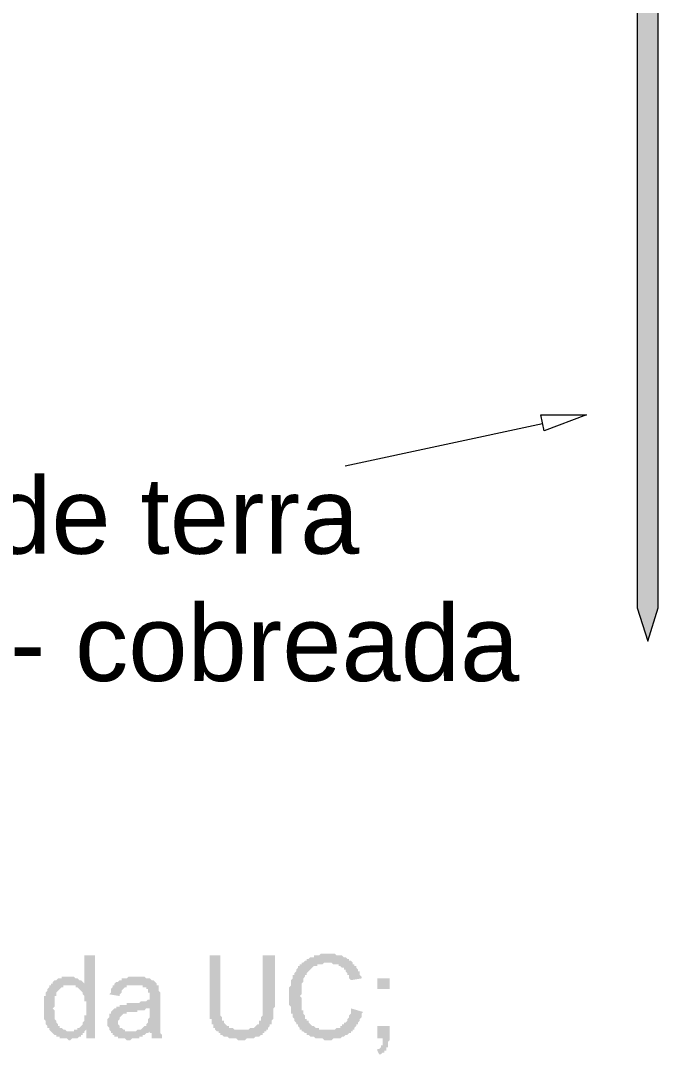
# Model space of a CAD drawing. Header units: millimetres. Extents: x 3949 to 6216, y -1987 to -943.
# Drawn here: x 5075.41 to 5093.06, y -1674.8 to -1646.22 of the extents above; entities that cross this region are included whole.
import ezdxf

# ---------------------------------------------------------------- set-up
doc = ezdxf.new("R2010")
doc.units = ezdxf.units.MM
doc.layers.add('PADRÃO DE ENTRADA', color=7, linetype='Continuous', lineweight=0)
doc.styles.add('ARIAL', font='arial.ttf')

msp = doc.modelspace()

# ---------------------------------------------------------------- hatches: boundary and pattern name
at = {"layer": 'PADRÃO DE ENTRADA', "transparency": 33554559}
h = msp.add_hatch(color=7, dxfattribs=at)
h.paths.add_polyline_path([(5077.226, -1674.364), (5077.226, -1674.12), (5077.177, -1674.169), (5077.177, -1674.218), (5077.177, -1674.218), (5077.128, -1674.218), (5077.128, -1674.266), (5077.079, -1674.266), (5077.079, -1674.315), (5077.03, -1674.315), (5077.03, -1674.315), (5076.981, -1674.364), (5076.981, -1674.364), (5076.933, -1674.364), (5076.884, -1674.364), (5076.884, -1674.364), (5076.835, -1674.364), (5076.835, -1674.364), (5076.786, -1674.413), (5076.737, -1674.413), (5076.737, -1674.413), (5076.689, -1674.364), (5076.64, -1674.364), (5076.64, -1674.364), (5076.591, -1674.364), (5076.542, -1674.364), (5076.542, -1674.364), (5076.493, -1674.364), (5076.493, -1674.315), (5076.444, -1674.315), (5076.396, -1674.315), (5076.396, -1674.266), (5076.396, -1674.266), (5076.347, -1674.266), (5076.347, -1674.266), (5076.298, -1674.218), (5076.298, -1674.218), (5076.249, -1674.169), (5076.249, -1674.169), (5076.2, -1674.12), (5076.2, -1674.12), (5076.2, -1674.071), (5076.152, -1674.071), (5076.152, -1674.022), (5076.152, -1674.022), (5076.103, -1673.974), (5076.103, -1673.925), (5076.103, -1673.925), (5076.103, -1673.876), (5076.103, -1673.876), (5076.054, -1673.827), (5076.054, -1673.827), (5076.054, -1673.778), (5076.054, -1673.729), (5076.054, -1673.729), (5076.054, -1673.681), (5076.054, -1673.632), (5076.054, -1673.632), (5076.054, -1673.583), (5076.054, -1673.534), (5076.054, -1673.534), (5076.054, -1673.485), (5076.054, -1673.437), (5076.054, -1673.437), (5076.054, -1673.388), (5076.054, -1673.339), (5076.054, -1673.339), (5076.054, -1673.29), (5076.054, -1673.241), (5076.054, -1673.241), (5076.054, -1673.192), (5076.103, -1673.192), (5076.103, -1673.144), (5076.103, -1673.095), (5076.103, -1673.095), (5076.103, -1673.095), (5076.152, -1673.046), (5076.152, -1672.997), (5076.152, -1672.997), (5076.2, -1672.948), (5076.2, -1672.948), (5076.2, -1672.9), (5076.249, -1672.9), (5076.249, -1672.851), (5076.298, -1672.851), (5076.298, -1672.802), (5076.298, -1672.802), (5076.347, -1672.753), (5076.347, -1672.753), (5076.396, -1672.753), (5076.396, -1672.753), (5076.444, -1672.704), (5076.493, -1672.704), (5076.493, -1672.704), (5076.542, -1672.704), (5076.542, -1672.655), (5076.591, -1672.655), (5076.64, -1672.655), (5076.64, -1672.655), (5076.689, -1672.655), (5076.737, -1672.655), (5076.737, -1672.655), (5076.786, -1672.655), (5076.786, -1672.655), (5076.835, -1672.655), (5076.884, -1672.655), (5076.884, -1672.655), (5076.933, -1672.704), (5076.933, -1672.704), (5076.981, -1672.704), (5076.981, -1672.704), (5077.03, -1672.753), (5077.079, -1672.753), (5077.079, -1672.753), (5077.128, -1672.802), (5077.128, -1672.802), (5077.177, -1672.851), (5077.177, -1672.851), (5077.177, -1672.9), (5077.177, -1672.9), (5077.177, -1672.07), (5077.47, -1672.07), (5077.47, -1674.364)], flags=0)
h.paths.add_polyline_path([(5076.298, -1673.534), (5076.347, -1673.583), (5076.347, -1673.583), (5076.347, -1673.632), (5076.347, -1673.681), (5076.347, -1673.729), (5076.347, -1673.729), (5076.347, -1673.778), (5076.347, -1673.778), (5076.347, -1673.827), (5076.396, -1673.876), (5076.396, -1673.876), (5076.396, -1673.925), (5076.396, -1673.925), (5076.444, -1673.974), (5076.444, -1673.974), (5076.444, -1674.022), (5076.444, -1674.022), (5076.493, -1674.022), (5076.493, -1674.071), (5076.542, -1674.071), (5076.542, -1674.071), (5076.591, -1674.12), (5076.591, -1674.12), (5076.64, -1674.12), (5076.64, -1674.12), (5076.689, -1674.169), (5076.737, -1674.169), (5076.737, -1674.169), (5076.786, -1674.169), (5076.786, -1674.169), (5076.835, -1674.169), (5076.884, -1674.169), (5076.884, -1674.12), (5076.933, -1674.12), (5076.933, -1674.12), (5076.981, -1674.12), (5076.981, -1674.071), (5077.03, -1674.071), (5077.03, -1674.071), (5077.079, -1674.022), (5077.079, -1674.022), (5077.128, -1673.974), (5077.128, -1673.974), (5077.128, -1673.925), (5077.128, -1673.925), (5077.177, -1673.876), (5077.177, -1673.876), (5077.177, -1673.827), (5077.177, -1673.827), (5077.177, -1673.778), (5077.177, -1673.729), (5077.226, -1673.729), (5077.226, -1673.681), (5077.226, -1673.632), (5077.226, -1673.583), (5077.226, -1673.583), (5077.226, -1673.534), (5077.226, -1673.485), (5077.226, -1673.485), (5077.226, -1673.437), (5077.226, -1673.388), (5077.226, -1673.339), (5077.177, -1673.339), (5077.177, -1673.29), (5077.177, -1673.241), (5077.177, -1673.241), (5077.177, -1673.192), (5077.177, -1673.192), (5077.128, -1673.144), (5077.128, -1673.144), (5077.128, -1673.095), (5077.128, -1673.095), (5077.079, -1673.046), (5077.079, -1673.046), (5077.079, -1673.046), (5077.03, -1672.997), (5077.03, -1672.997), (5076.981, -1672.948), (5076.981, -1672.948), (5076.933, -1672.948), (5076.933, -1672.9), (5076.884, -1672.9), (5076.835, -1672.9), (5076.835, -1672.9), (5076.786, -1672.9), (5076.786, -1672.9), (5076.737, -1672.9), (5076.737, -1672.9), (5076.689, -1672.9), (5076.689, -1672.9), (5076.64, -1672.9), (5076.591, -1672.9), (5076.591, -1672.948), (5076.542, -1672.948), (5076.542, -1672.948), (5076.493, -1672.997), (5076.493, -1672.997), (5076.444, -1673.046), (5076.444, -1673.046), (5076.444, -1673.046), (5076.396, -1673.095), (5076.396, -1673.095), (5076.396, -1673.144), (5076.396, -1673.144), (5076.396, -1673.192), (5076.347, -1673.192), (5076.347, -1673.241), (5076.347, -1673.29), (5076.347, -1673.29), (5076.347, -1673.339), (5076.347, -1673.388), (5076.347, -1673.388), (5076.347, -1673.437), (5076.347, -1673.485), (5076.298, -1673.534), (5076.298, -1673.534)], flags=0)
for points in [[(5082.108, -1672.07), (5082.449, -1672.07), (5082.449, -1673.388), (5082.449, -1673.437), (5082.449, -1673.485), (5082.449, -1673.485), (5082.401, -1673.534), (5082.401, -1673.583), (5082.401, -1673.583), (5082.401, -1673.632), (5082.401, -1673.681), (5082.401, -1673.681), (5082.401, -1673.729), (5082.401, -1673.778), (5082.401, -1673.778), (5082.401, -1673.827), (5082.401, -1673.827), (5082.352, -1673.876), (5082.352, -1673.876), (5082.352, -1673.925), (5082.352, -1673.925), (5082.352, -1673.974), (5082.303, -1673.974), (5082.303, -1674.022), (5082.303, -1674.022), (5082.254, -1674.071), (5082.254, -1674.071), (5082.254, -1674.12), (5082.205, -1674.12), (5082.205, -1674.169), (5082.156, -1674.169), (5082.156, -1674.218), (5082.108, -1674.218), (5082.108, -1674.266), (5082.059, -1674.266), (5082.059, -1674.266), (5082.059, -1674.266), (5082.01, -1674.315), (5082.01, -1674.315), (5081.961, -1674.315), (5081.961, -1674.315), (5081.912, -1674.315), (5081.864, -1674.364), (5081.864, -1674.364), (5081.815, -1674.364), (5081.815, -1674.364), (5081.766, -1674.364), (5081.717, -1674.364), (5081.717, -1674.364), (5081.668, -1674.364), (5081.619, -1674.413), (5081.571, -1674.413), (5081.571, -1674.413), (5081.522, -1674.413), (5081.473, -1674.413), (5081.473, -1674.413), (5081.424, -1674.413), (5081.375, -1674.364), (5081.375, -1674.364), (5081.327, -1674.364), (5081.278, -1674.364), (5081.278, -1674.364), (5081.229, -1674.364), (5081.18, -1674.364), (5081.18, -1674.364), (5081.131, -1674.315), (5081.131, -1674.315), (5081.082, -1674.315), (5081.034, -1674.315), (5081.034, -1674.315), (5080.985, -1674.266), (5080.985, -1674.266), (5080.985, -1674.266), (5080.936, -1674.266), (5080.936, -1674.218), (5080.887, -1674.218), (5080.887, -1674.169), (5080.838, -1674.169), (5080.838, -1674.169), (5080.789, -1674.12), (5080.789, -1674.12), (5080.789, -1674.071), (5080.741, -1674.071), (5080.741, -1674.022), (5080.741, -1673.974), (5080.692, -1673.974), (5080.692, -1673.974), (5080.692, -1673.925), (5080.692, -1673.925), (5080.692, -1673.876), (5080.692, -1673.876), (5080.692, -1673.827), (5080.643, -1673.827), (5080.643, -1673.778), (5080.643, -1673.729), (5080.643, -1673.729), (5080.643, -1673.681), (5080.643, -1673.632), (5080.643, -1673.632), (5080.643, -1673.583), (5080.643, -1673.534), (5080.643, -1673.534), (5080.643, -1673.485), (5080.643, -1673.437), (5080.643, -1673.388), (5080.643, -1673.388), (5080.643, -1672.07), (5080.936, -1672.07), (5080.936, -1673.388), (5080.936, -1673.437), (5080.936, -1673.485), (5080.936, -1673.485), (5080.936, -1673.534), (5080.936, -1673.583), (5080.936, -1673.632), (5080.936, -1673.632), (5080.936, -1673.681), (5080.936, -1673.681), (5080.936, -1673.729), (5080.985, -1673.778), (5080.985, -1673.778), (5080.985, -1673.827), (5080.985, -1673.827), (5080.985, -1673.876), (5081.034, -1673.876), (5081.034, -1673.925), (5081.034, -1673.925), (5081.082, -1673.974), (5081.082, -1673.974), (5081.131, -1674.022), (5081.131, -1674.022), (5081.18, -1674.022), (5081.18, -1674.022), (5081.18, -1674.071), (5081.229, -1674.071), (5081.278, -1674.071), (5081.278, -1674.071), (5081.327, -1674.12), (5081.327, -1674.12), (5081.375, -1674.12), (5081.424, -1674.12), (5081.424, -1674.12), (5081.473, -1674.12), (5081.522, -1674.12), (5081.522, -1674.12), (5081.571, -1674.12), (5081.619, -1674.12), (5081.668, -1674.12), (5081.668, -1674.12), (5081.717, -1674.12), (5081.766, -1674.071), (5081.766, -1674.071), (5081.815, -1674.071), (5081.864, -1674.071), (5081.864, -1674.071), (5081.912, -1674.022), (5081.912, -1674.022), (5081.912, -1674.022), (5081.961, -1673.974), (5081.961, -1673.974), (5081.961, -1673.974), (5082.01, -1673.974), (5082.01, -1673.925), (5082.01, -1673.925), (5082.01, -1673.876), (5082.059, -1673.876), (5082.059, -1673.827), (5082.059, -1673.827), (5082.059, -1673.778), (5082.059, -1673.778), (5082.108, -1673.729), (5082.108, -1673.729), (5082.108, -1673.681), (5082.108, -1673.632), (5082.108, -1673.583), (5082.108, -1673.583), (5082.108, -1673.534), (5082.108, -1673.485), (5082.108, -1673.437), (5082.108, -1673.388), (5082.108, -1673.388)], [(5084.549, -1673.534), (5084.89, -1673.632), (5084.842, -1673.681), (5084.842, -1673.681), (5084.842, -1673.729), (5084.842, -1673.778), (5084.842, -1673.778), (5084.793, -1673.827), (5084.793, -1673.827), (5084.793, -1673.876), (5084.744, -1673.925), (5084.744, -1673.925), (5084.744, -1673.974), (5084.695, -1673.974), (5084.695, -1674.022), (5084.695, -1674.022), (5084.646, -1674.071), (5084.646, -1674.071), (5084.646, -1674.12), (5084.597, -1674.12), (5084.597, -1674.169), (5084.549, -1674.169), (5084.549, -1674.169), (5084.549, -1674.218), (5084.5, -1674.218), (5084.5, -1674.218), (5084.451, -1674.266), (5084.451, -1674.266), (5084.402, -1674.266), (5084.353, -1674.315), (5084.353, -1674.315), (5084.305, -1674.315), (5084.305, -1674.315), (5084.256, -1674.364), (5084.256, -1674.364), (5084.207, -1674.364), (5084.158, -1674.364), (5084.158, -1674.364), (5084.109, -1674.364), (5084.06, -1674.364), (5084.06, -1674.364), (5084.012, -1674.413), (5083.963, -1674.413), (5083.963, -1674.413), (5083.914, -1674.413), (5083.865, -1674.413), (5083.865, -1674.413), (5083.816, -1674.413), (5083.768, -1674.364), (5083.768, -1674.364), (5083.719, -1674.364), (5083.67, -1674.364), (5083.67, -1674.364), (5083.621, -1674.364), (5083.572, -1674.364), (5083.572, -1674.364), (5083.523, -1674.315), (5083.475, -1674.315), (5083.475, -1674.315), (5083.426, -1674.315), (5083.426, -1674.315), (5083.377, -1674.266), (5083.377, -1674.266), (5083.328, -1674.266), (5083.328, -1674.218), (5083.279, -1674.218), (5083.279, -1674.218), (5083.231, -1674.169), (5083.231, -1674.169), (5083.182, -1674.169), (5083.182, -1674.12), (5083.133, -1674.12), (5083.133, -1674.071), (5083.133, -1674.071), (5083.084, -1674.022), (5083.084, -1674.022), (5083.084, -1673.974), (5083.035, -1673.974), (5083.035, -1673.925), (5082.986, -1673.876), (5082.986, -1673.876), (5082.986, -1673.827), (5082.986, -1673.827), (5082.986, -1673.827), (5082.938, -1673.778), (5082.938, -1673.729), (5082.938, -1673.729), (5082.938, -1673.681), (5082.889, -1673.681), (5082.889, -1673.632), (5082.889, -1673.583), (5082.889, -1673.583), (5082.889, -1673.534), (5082.889, -1673.485), (5082.889, -1673.485), (5082.84, -1673.437), (5082.84, -1673.388), (5082.84, -1673.388), (5082.84, -1673.339), (5082.84, -1673.339), (5082.84, -1673.29), (5082.84, -1673.241), (5082.84, -1673.192), (5082.84, -1673.192), (5082.84, -1673.144), (5082.84, -1673.144), (5082.84, -1673.095), (5082.84, -1673.046), (5082.84, -1672.997), (5082.84, -1672.997), (5082.84, -1672.948), (5082.889, -1672.9), (5082.889, -1672.9), (5082.889, -1672.851), (5082.889, -1672.851), (5082.889, -1672.802), (5082.889, -1672.753), (5082.889, -1672.753), (5082.938, -1672.704), (5082.938, -1672.704), (5082.938, -1672.655), (5082.938, -1672.607), (5082.986, -1672.607), (5082.986, -1672.558), (5082.986, -1672.558), (5082.986, -1672.558), (5083.035, -1672.509), (5083.035, -1672.46), (5083.035, -1672.46), (5083.084, -1672.411), (5083.084, -1672.411), (5083.084, -1672.362), (5083.133, -1672.362), (5083.133, -1672.314), (5083.182, -1672.314), (5083.182, -1672.265), (5083.231, -1672.265), (5083.231, -1672.265), (5083.279, -1672.216), (5083.279, -1672.216), (5083.328, -1672.216), (5083.328, -1672.167), (5083.377, -1672.167), (5083.377, -1672.167), (5083.377, -1672.167), (5083.426, -1672.118), (5083.475, -1672.118), (5083.475, -1672.118), (5083.523, -1672.118), (5083.523, -1672.07), (5083.572, -1672.07), (5083.621, -1672.07), (5083.621, -1672.07), (5083.67, -1672.07), (5083.719, -1672.021), (5083.719, -1672.021), (5083.768, -1672.021), (5083.768, -1672.021), (5083.816, -1672.021), (5083.865, -1672.021), (5083.865, -1672.021), (5083.914, -1672.021), (5083.914, -1672.021), (5083.963, -1672.021), (5084.012, -1672.021), (5084.012, -1672.021), (5084.06, -1672.021), (5084.109, -1672.021), (5084.109, -1672.021), (5084.158, -1672.07), (5084.207, -1672.07), (5084.207, -1672.07), (5084.256, -1672.07), (5084.256, -1672.07), (5084.305, -1672.07), (5084.353, -1672.118), (5084.353, -1672.118), (5084.402, -1672.118), (5084.402, -1672.118), (5084.451, -1672.167), (5084.451, -1672.167), (5084.5, -1672.167), (5084.5, -1672.216), (5084.549, -1672.216), (5084.549, -1672.216), (5084.597, -1672.265), (5084.597, -1672.265), (5084.597, -1672.314), (5084.646, -1672.314), (5084.646, -1672.362), (5084.695, -1672.362), (5084.695, -1672.411), (5084.695, -1672.411), (5084.744, -1672.46), (5084.744, -1672.46), (5084.744, -1672.509), (5084.793, -1672.509), (5084.793, -1672.558), (5084.793, -1672.607), (5084.793, -1672.607), (5084.842, -1672.655), (5084.842, -1672.704), (5084.842, -1672.704), (5084.549, -1672.753), (5084.5, -1672.704), (5084.5, -1672.704), (5084.5, -1672.655), (5084.5, -1672.607), (5084.451, -1672.607), (5084.451, -1672.558), (5084.451, -1672.558), (5084.402, -1672.509), (5084.402, -1672.509), (5084.402, -1672.46), (5084.353, -1672.46), (5084.353, -1672.411), (5084.305, -1672.411), (5084.305, -1672.411), (5084.256, -1672.362), (5084.256, -1672.362), (5084.207, -1672.362), (5084.207, -1672.314), (5084.158, -1672.314), (5084.158, -1672.314), (5084.109, -1672.314), (5084.06, -1672.314), (5084.06, -1672.314), (5084.012, -1672.265), (5083.963, -1672.265), (5083.963, -1672.265), (5083.914, -1672.265), (5083.865, -1672.265), (5083.865, -1672.265), (5083.816, -1672.265), (5083.768, -1672.314), (5083.768, -1672.314), (5083.719, -1672.314), (5083.67, -1672.314), (5083.67, -1672.314), (5083.621, -1672.314), (5083.621, -1672.362), (5083.572, -1672.362), (5083.572, -1672.362), (5083.523, -1672.362), (5083.475, -1672.411), (5083.475, -1672.411), (5083.475, -1672.411), (5083.426, -1672.46), (5083.426, -1672.46), (5083.377, -1672.509), (5083.377, -1672.509), (5083.328, -1672.558), (5083.328, -1672.558), (5083.328, -1672.607), (5083.279, -1672.607), (5083.279, -1672.655), (5083.279, -1672.655), (5083.231, -1672.704), (5083.231, -1672.753), (5083.231, -1672.753), (5083.231, -1672.802), (5083.231, -1672.802), (5083.182, -1672.851), (5083.182, -1672.851), (5083.182, -1672.9), (5083.182, -1672.948), (5083.182, -1672.948), (5083.182, -1672.997), (5083.182, -1673.046), (5083.182, -1673.046), (5083.182, -1673.095), (5083.182, -1673.144), (5083.182, -1673.144), (5083.133, -1673.192), (5083.133, -1673.192), (5083.182, -1673.241), (5083.182, -1673.241), (5083.182, -1673.29), (5083.182, -1673.339), (5083.182, -1673.339), (5083.182, -1673.388), (5083.182, -1673.437), (5083.182, -1673.437), (5083.182, -1673.485), (5083.182, -1673.534), (5083.182, -1673.534), (5083.182, -1673.583), (5083.231, -1673.583), (5083.231, -1673.632), (5083.231, -1673.681), (5083.231, -1673.681), (5083.231, -1673.681), (5083.279, -1673.729), (5083.279, -1673.778), (5083.279, -1673.778), (5083.279, -1673.827), (5083.328, -1673.827), (5083.328, -1673.876), (5083.377, -1673.876), (5083.377, -1673.925), (5083.377, -1673.925), (5083.426, -1673.974), (5083.426, -1673.974), (5083.475, -1674.022), (5083.475, -1674.022), (5083.523, -1674.022), (5083.523, -1674.022), (5083.572, -1674.071), (5083.572, -1674.071), (5083.621, -1674.071), (5083.67, -1674.071), (5083.67, -1674.12), (5083.719, -1674.12), (5083.719, -1674.12), (5083.768, -1674.12), (5083.816, -1674.12), (5083.816, -1674.12), (5083.865, -1674.12), (5083.914, -1674.12), (5083.914, -1674.12), (5083.963, -1674.12), (5084.012, -1674.12), (5084.012, -1674.12), (5084.06, -1674.12), (5084.109, -1674.12), (5084.109, -1674.12), (5084.158, -1674.071), (5084.158, -1674.071), (5084.207, -1674.071), (5084.256, -1674.071), (5084.256, -1674.022), (5084.305, -1674.022), (5084.305, -1674.022), (5084.305, -1673.974), (5084.353, -1673.974), (5084.353, -1673.925), (5084.402, -1673.925), (5084.402, -1673.925), (5084.451, -1673.876), (5084.451, -1673.876), (5084.451, -1673.827), (5084.451, -1673.827), (5084.5, -1673.778), (5084.5, -1673.729), (5084.5, -1673.729), (5084.549, -1673.681), (5084.549, -1673.632), (5084.549, -1673.632), (5084.549, -1673.583), (5084.549, -1673.534), (5084.549, -1673.534)]]:
    msp.add_hatch(color=7, dxfattribs=at).paths.add_polyline_path(points)
h = msp.add_hatch(color=7, dxfattribs=at)
h.paths.add_polyline_path([(5078.983, -1674.169), (5078.983, -1674.169), (5078.934, -1674.218), (5078.934, -1674.218), (5078.885, -1674.218), (5078.837, -1674.266), (5078.837, -1674.266), (5078.788, -1674.266), (5078.788, -1674.315), (5078.739, -1674.315), (5078.739, -1674.315), (5078.69, -1674.315), (5078.69, -1674.315), (5078.69, -1674.364), (5078.641, -1674.364), (5078.593, -1674.364), (5078.593, -1674.364), (5078.544, -1674.364), (5078.495, -1674.364), (5078.495, -1674.364), (5078.446, -1674.413), (5078.397, -1674.413), (5078.397, -1674.413), (5078.348, -1674.413), (5078.3, -1674.364), (5078.3, -1674.364), (5078.251, -1674.364), (5078.202, -1674.364), (5078.202, -1674.364), (5078.153, -1674.364), (5078.104, -1674.364), (5078.104, -1674.315), (5078.056, -1674.315), (5078.056, -1674.315), (5078.007, -1674.315), (5078.007, -1674.266), (5077.958, -1674.266), (5077.958, -1674.266), (5077.958, -1674.218), (5077.909, -1674.218), (5077.909, -1674.169), (5077.909, -1674.169), (5077.86, -1674.12), (5077.86, -1674.12), (5077.86, -1674.071), (5077.86, -1674.071), (5077.811, -1674.022), (5077.811, -1673.974), (5077.811, -1673.974), (5077.811, -1673.925), (5077.811, -1673.925), (5077.811, -1673.876), (5077.811, -1673.827), (5077.811, -1673.827), (5077.86, -1673.778), (5077.86, -1673.778), (5077.86, -1673.729), (5077.86, -1673.681), (5077.86, -1673.681), (5077.909, -1673.681), (5077.909, -1673.632), (5077.909, -1673.632), (5077.958, -1673.583), (5077.958, -1673.583), (5078.007, -1673.534), (5078.007, -1673.534), (5078.056, -1673.534), (5078.056, -1673.485), (5078.104, -1673.485), (5078.153, -1673.485), (5078.153, -1673.437), (5078.202, -1673.437), (5078.202, -1673.437), (5078.251, -1673.437), (5078.251, -1673.437), (5078.3, -1673.437), (5078.348, -1673.437), (5078.348, -1673.388), (5078.397, -1673.388), (5078.446, -1673.388), (5078.495, -1673.388), (5078.495, -1673.388), (5078.544, -1673.388), (5078.593, -1673.388), (5078.641, -1673.388), (5078.69, -1673.388), (5078.69, -1673.388), (5078.739, -1673.339), (5078.788, -1673.339), (5078.788, -1673.339), (5078.837, -1673.339), (5078.837, -1673.339), (5078.885, -1673.339), (5078.885, -1673.339), (5078.934, -1673.29), (5078.934, -1673.29), (5078.983, -1673.29), (5078.983, -1673.241), (5078.983, -1673.241), (5078.983, -1673.241), (5078.983, -1673.192), (5078.983, -1673.144), (5078.983, -1673.095), (5078.934, -1673.095), (5078.934, -1673.046), (5078.934, -1673.046), (5078.934, -1672.997), (5078.885, -1672.997), (5078.885, -1672.997), (5078.885, -1672.948), (5078.837, -1672.948), (5078.837, -1672.948), (5078.788, -1672.948), (5078.788, -1672.9), (5078.739, -1672.9), (5078.69, -1672.9), (5078.69, -1672.9), (5078.641, -1672.9), (5078.593, -1672.9), (5078.593, -1672.9), (5078.544, -1672.9), (5078.495, -1672.9), (5078.446, -1672.9), (5078.446, -1672.9), (5078.397, -1672.9), (5078.348, -1672.9), (5078.348, -1672.948), (5078.3, -1672.948), (5078.3, -1672.948), (5078.3, -1672.948), (5078.251, -1672.997), (5078.251, -1672.997), (5078.251, -1672.997), (5078.202, -1673.046), (5078.202, -1673.046), (5078.202, -1673.095), (5078.153, -1673.144), (5078.153, -1673.144), (5078.153, -1673.192), (5078.153, -1673.192), (5077.86, -1673.144), (5077.86, -1673.144), (5077.909, -1673.095), (5077.909, -1673.046), (5077.909, -1673.046), (5077.909, -1672.997), (5077.909, -1672.997), (5077.958, -1672.948), (5077.958, -1672.948), (5077.958, -1672.9), (5078.007, -1672.9), (5078.007, -1672.851), (5078.007, -1672.851), (5078.056, -1672.802), (5078.056, -1672.802), (5078.104, -1672.802), (5078.153, -1672.753), (5078.153, -1672.753), (5078.202, -1672.753), (5078.202, -1672.704), (5078.251, -1672.704), (5078.251, -1672.704), (5078.3, -1672.704), (5078.348, -1672.704), (5078.348, -1672.704), (5078.397, -1672.655), (5078.397, -1672.655), (5078.446, -1672.655), (5078.495, -1672.655), (5078.495, -1672.655), (5078.544, -1672.655), (5078.593, -1672.655), (5078.593, -1672.655), (5078.641, -1672.655), (5078.69, -1672.655), (5078.739, -1672.655), (5078.739, -1672.655), (5078.788, -1672.655), (5078.837, -1672.655), (5078.837, -1672.655), (5078.885, -1672.704), (5078.934, -1672.704), (5078.934, -1672.704), (5078.983, -1672.704), (5078.983, -1672.704), (5079.032, -1672.753), (5079.081, -1672.753), (5079.081, -1672.753), (5079.13, -1672.802), (5079.13, -1672.802), (5079.13, -1672.802), (5079.178, -1672.851), (5079.178, -1672.851), (5079.178, -1672.9), (5079.227, -1672.9), (5079.227, -1672.948), (5079.227, -1672.948), (5079.227, -1672.997), (5079.227, -1673.046), (5079.227, -1673.046), (5079.227, -1673.046), (5079.276, -1673.095), (5079.276, -1673.144), (5079.276, -1673.144), (5079.276, -1673.192), (5079.276, -1673.241), (5079.276, -1673.29), (5079.276, -1673.29), (5079.276, -1673.681), (5079.276, -1673.729), (5079.276, -1673.778), (5079.276, -1673.778), (5079.276, -1673.827), (5079.276, -1673.876), (5079.276, -1673.925), (5079.276, -1673.974), (5079.276, -1673.974), (5079.276, -1674.022), (5079.276, -1674.022), (5079.276, -1674.071), (5079.276, -1674.071), (5079.276, -1674.12), (5079.276, -1674.12), (5079.276, -1674.169), (5079.276, -1674.169), (5079.276, -1674.169), (5079.276, -1674.218), (5079.325, -1674.266), (5079.325, -1674.266), (5079.325, -1674.315), (5079.325, -1674.315), (5079.325, -1674.364), (5079.032, -1674.364), (5079.032, -1674.315), (5079.032, -1674.315), (5079.032, -1674.266), (5079.032, -1674.218), (5078.983, -1674.218), (5078.983, -1674.169), (5078.983, -1674.169)], flags=0)
h.paths.add_polyline_path([(5078.983, -1673.534), (5078.934, -1673.534), (5078.934, -1673.534), (5078.885, -1673.534), (5078.885, -1673.534), (5078.837, -1673.583), (5078.837, -1673.583), (5078.788, -1673.583), (5078.788, -1673.583), (5078.739, -1673.583), (5078.69, -1673.583), (5078.641, -1673.583), (5078.641, -1673.632), (5078.593, -1673.632), (5078.544, -1673.632), (5078.495, -1673.632), (5078.495, -1673.632), (5078.446, -1673.632), (5078.397, -1673.632), (5078.348, -1673.632), (5078.348, -1673.681), (5078.3, -1673.681), (5078.3, -1673.681), (5078.251, -1673.681), (5078.251, -1673.681), (5078.202, -1673.729), (5078.202, -1673.729), (5078.153, -1673.778), (5078.153, -1673.778), (5078.153, -1673.778), (5078.153, -1673.827), (5078.104, -1673.876), (5078.104, -1673.876), (5078.104, -1673.925), (5078.104, -1673.925), (5078.104, -1673.974), (5078.153, -1674.022), (5078.153, -1674.022), (5078.153, -1674.071), (5078.202, -1674.071), (5078.202, -1674.071), (5078.251, -1674.12), (5078.251, -1674.12), (5078.3, -1674.12), (5078.3, -1674.169), (5078.348, -1674.169), (5078.348, -1674.169), (5078.397, -1674.169), (5078.446, -1674.169), (5078.446, -1674.169), (5078.495, -1674.169), (5078.544, -1674.169), (5078.544, -1674.169), (5078.593, -1674.169), (5078.593, -1674.169), (5078.641, -1674.12), (5078.69, -1674.12), (5078.69, -1674.12), (5078.739, -1674.12), (5078.739, -1674.12), (5078.788, -1674.071), (5078.788, -1674.071), (5078.837, -1674.022), (5078.837, -1674.022), (5078.885, -1674.022), (5078.885, -1673.974), (5078.885, -1673.974), (5078.934, -1673.925), (5078.934, -1673.925), (5078.934, -1673.876), (5078.934, -1673.876), (5078.934, -1673.827), (5078.983, -1673.778), (5078.983, -1673.778), (5078.983, -1673.729), (5078.983, -1673.681), (5078.983, -1673.681), (5078.983, -1673.632), (5078.983, -1673.632)], flags=0)
h = msp.add_hatch(color=7, dxfattribs=at)
h.paths.add_polyline_path([(5085.281, -1672.997), (5085.281, -1672.704), (5085.623, -1672.704), (5085.623, -1672.997)], flags=0)
h.paths.add_polyline_path([(5085.281, -1674.364), (5085.281, -1674.022), (5085.623, -1674.022), (5085.623, -1674.364), (5085.623, -1674.413), (5085.623, -1674.413), (5085.574, -1674.462), (5085.574, -1674.511), (5085.574, -1674.511), (5085.574, -1674.559), (5085.574, -1674.559), (5085.574, -1674.608), (5085.525, -1674.608), (5085.525, -1674.657), (5085.525, -1674.657), (5085.525, -1674.706), (5085.476, -1674.706), (5085.476, -1674.755), (5085.427, -1674.755), (5085.427, -1674.755), (5085.379, -1674.803), (5085.33, -1674.803), (5085.33, -1674.803), (5085.281, -1674.706), (5085.281, -1674.657), (5085.33, -1674.657), (5085.33, -1674.657), (5085.379, -1674.608), (5085.379, -1674.608), (5085.379, -1674.559), (5085.427, -1674.559), (5085.427, -1674.511), (5085.427, -1674.511), (5085.427, -1674.462), (5085.427, -1674.413), (5085.427, -1674.413), (5085.427, -1674.364), (5085.427, -1674.364)], flags=0)

# ---------------------------------------------------------------- linework, layer by layer
at = {"layer": 'PADRÃO DE ENTRADA', "lineweight": 5}
msp.add_lwpolyline([(5092.958, -1633.307), (5092.665, -1633.258), (5092.616, -1633.258), (5092.567, -1633.258), (5092.518, -1633.258), (5092.47, -1633.258), (5092.47, -1633.307), (5092.47, -1662.452), (5092.763, -1663.38), (5093.055, -1662.452), (5093.055, -1633.307), (5093.007, -1633.307)], close=True, dxfattribs=at)
at = {"layer": 'PADRÃO DE ENTRADA', "color": 150, "lineweight": 5, "true_color": 0x007eff}
msp.add_lwpolyline([(5089.8, -1657.119), (5091.069, -1657.119), (5089.898, -1657.558)], close=True, dxfattribs=at)
msp.add_lwpolyline([(5084.394, -1658.532), (5089.849, -1657.363)], dxfattribs=at)
at = {"layer": 'PADRÃO DE ENTRADA', "transparency": 33554559}
for points in [[(5092.47, -1633.355), (5092.47, -1662.452), (5093.055, -1662.452)], [(5092.47, -1633.355), (5093.055, -1633.355), (5093.055, -1662.452)], [(5092.47, -1662.452), (5093.055, -1662.452), (5092.763, -1663.38)]]:
    msp.add_solid(points, dxfattribs=at)

# ---------------------------------------------------------------- texts
at = {"layer": 'PADRÃO DE ENTRADA', "color": 30, "insert": (5066.099, -1658.851), "char_height": 2.11077, "width": 24.20707, "attachment_point": 1, "style": 'ARIAL'}
msp.add_mtext('Haste de terra 2,40m - cobreada', dxfattribs=at)

doc.saveas('drawing.dxf')
